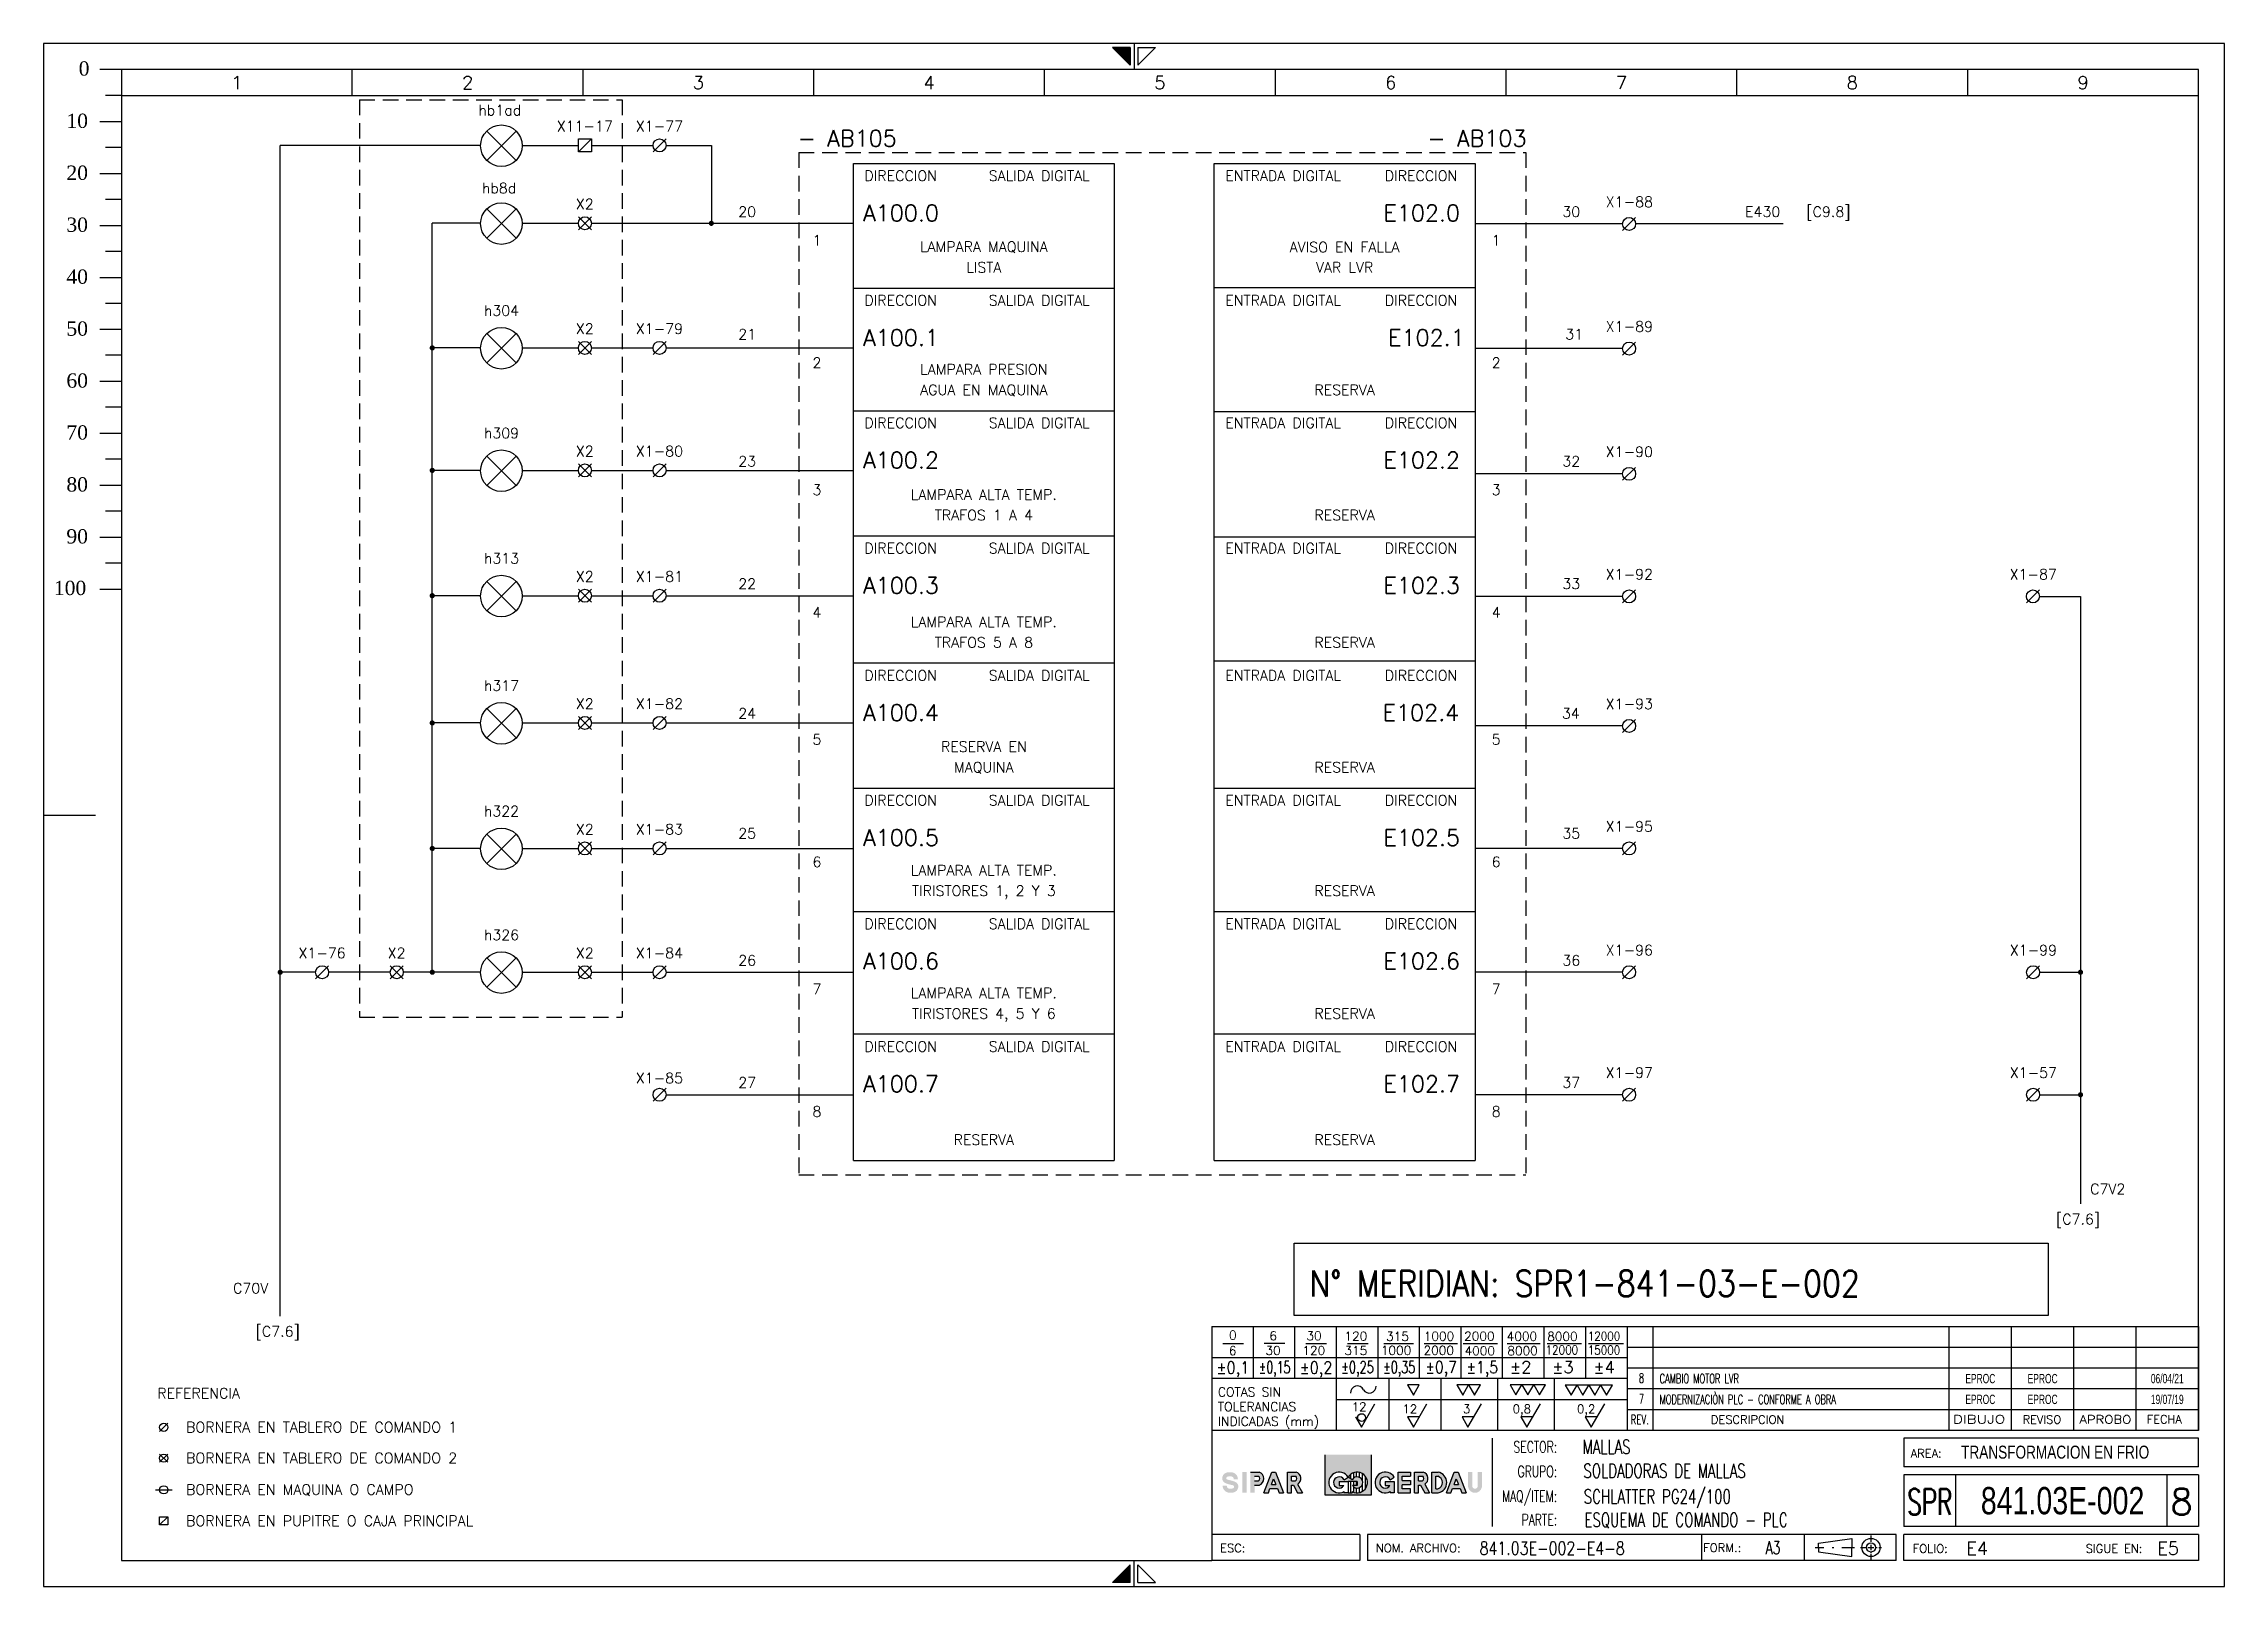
# Model space of a CAD drawing. Header units: millimetres. Extents: x 0 to 420, y 0 to 297.
import ezdxf
from ezdxf.enums import TextEntityAlignment as Align

# ---------------------------------------------------------------- set-up
doc = ezdxf.new("R2010")
doc.units = ezdxf.units.MM
doc.linetypes.add('HIDDEN', pattern=[4.5, 3, -1.5])
for name, color, linetype in [('COMPONENTES', 4, 'Continuous'), ('LINE-CONEX', 3, 'Continuous'), ('MARGENES', 6, 'Continuous'), ('REC', 6, 'Continuous'), ('RECUADRO', 5, 'HIDDEN'), ('TEX', 150, 'Continuous'), ('TEXTO', 7, 'Continuous'), ('Textos', 150, 'Continuous'), ('TITULO', 6, 'Continuous')]:
    doc.layers.add(name, color=color, linetype=linetype)
doc.styles.add('ARIAL', font='arial.ttf', dxfattribs={"height": 2})
doc.styles.add('DUTCH801', font='dutcheb.ttf', dxfattribs={"width": 1.75, "height": 2.75})
doc.styles.add('LCOTAS', font='ROMANS')
doc.styles.add('LETRA2', font='swissk.ttf', dxfattribs={"height": 2})
doc.styles.add('LETRA25', font='romans', dxfattribs={"height": 2.5})
doc.styles.add('LETRA4', font='ROMANS', dxfattribs={"height": 4})
doc.styles.add('LETRA5', font='ROMANS', dxfattribs={"height": 5})
doc.styles.add('ROMANS', font='romans.shx', dxfattribs={"width": 0.85})
doc.styles.get("Standard").update_dxf_attribs({"font": 'arial.ttf'})

# ---------------------------------------------------------------- blocks, each defined once
blk = doc.blocks.new('A3')
at = {"layer": 'TEX'}
h = blk.add_hatch(color=256, dxfattribs=at)
h.paths.add_polyline_path([(255.67, 25.35), (246.84, 25.35), (246.84, 17.57), (255.67, 17.57)])
h.paths.add_polyline_path([(252.04, 18.24), (252.04, 18.01), (251.24, 18.01), (250.44, 18.01), (250.44, 18.24, -2.348205), (251.24, 21, -2.348205)], flags=16)
h.paths.add_polyline_path([(252.08, 19.4), (252.97, 19.4), (252.97, 20.2), (251.24, 20.2), (249.52, 20.2), (249.52, 19.4), (250.41, 19.4, -3.501885), (250.45, 20.54), (251.24, 21), (252.04, 20.54, -3.501885)], flags=0)
h = blk.add_hatch(color=256, dxfattribs=at)
h.paths.add_polyline_path([(228.13, 21.15), (228.25, 21.17), (228.36, 21.18), (228.49, 21.19), (228.63, 21.18), (228.75, 21.17), (228.86, 21.14), (228.97, 21.08), (229.08, 21), (229.15, 20.89), (229.18, 20.81), (229.2, 20.7), (229.21, 20.6), (230.01, 20.6), (230, 20.66), (230, 20.7), (229.99, 20.75), (229.99, 20.8), (229.98, 20.84), (229.98, 20.88), (229.97, 20.92), (229.96, 20.96), (229.95, 21), (229.94, 21.04), (229.93, 21.08), (229.91, 21.12), (229.9, 21.17), (229.88, 21.21), (229.86, 21.25), (229.83, 21.29), (229.81, 21.34), (229.78, 21.38), (229.75, 21.43), (229.71, 21.47), (229.68, 21.51), (229.64, 21.55), (229.6, 21.59), (229.56, 21.63), (229.52, 21.66), (229.47, 21.7), (229.43, 21.73), (229.38, 21.76), (229.34, 21.79), (229.29, 21.81), (229.25, 21.83), (229.21, 21.85), (229.16, 21.87), (229.12, 21.89), (229.08, 21.9), (229.03, 21.92), (228.99, 21.93), (228.95, 21.94), (228.91, 21.95), (228.87, 21.95), (228.83, 21.96), (228.78, 21.97), (228.74, 21.97), (228.7, 21.97), (228.66, 21.98), (228.62, 21.98), (228.58, 21.98), (228.54, 21.98), (228.5, 21.98), (228.46, 21.98), (228.42, 21.98), (228.38, 21.98), (228.34, 21.98), (228.3, 21.98), (228.25, 21.97), (228.21, 21.97), (228.16, 21.97), (228.11, 21.96), (228.06, 21.95), (228.01, 21.94), (227.95, 21.93), (227.9, 21.92), (227.84, 21.9), (227.78, 21.88), (227.72, 21.86), (227.66, 21.83), (227.6, 21.8), (227.54, 21.77), (227.48, 21.73), (227.42, 21.69), (227.37, 21.65), (227.32, 21.6), (227.27, 21.55), (227.23, 21.5), (227.19, 21.44), (227.15, 21.38), (227.12, 21.31), (227.1, 21.25), (227.07, 21.18), (227.05, 21.12), (227.03, 21.05), (227.02, 20.98), (227.01, 20.92), (227, 20.85), (227, 20.79), (227, 20.72), (227, 20.66), (227.01, 20.6), (227.02, 20.54), (227.04, 20.49), (227.05, 20.44), (227.08, 20.39), (227.1, 20.34), (227.13, 20.29), (227.16, 20.24), (227.19, 20.2), (227.23, 20.16), (227.26, 20.11), (227.3, 20.07), (227.34, 20.04), (227.38, 20), (227.39, 19.99), (227.54, 19.91), (227.8, 19.79), (228.09, 19.7), (228.41, 19.62), (228.72, 19.54), (228.99, 19.49), (229.14, 19.43), (229.29, 19.29), (229.28, 19.1), (229.2, 18.94), (229.03, 18.86), (228.78, 18.82), (228.55, 18.81), (228.34, 18.82), (228.19, 18.86), (228.04, 18.96), (227.92, 19.1), (227.89, 19.21), (227.87, 19.4), (227.07, 19.4), (227.07, 19.34), (227.08, 19.3), (227.08, 19.25), (227.09, 19.2), (227.09, 19.16), (227.1, 19.12), (227.11, 19.08), (227.12, 19.04), (227.13, 19), (227.14, 18.96), (227.15, 18.92), (227.16, 18.88), (227.18, 18.83), (227.2, 18.79), (227.22, 18.75), (227.24, 18.71), (227.27, 18.66), (227.3, 18.62), (227.33, 18.57), (227.36, 18.53), (227.4, 18.49), (227.44, 18.45), (227.48, 18.41), (227.52, 18.37), (227.56, 18.34), (227.6, 18.3), (227.65, 18.27), (227.69, 18.24), (227.74, 18.21), (227.78, 18.19), (227.83, 18.17), (227.87, 18.15), (227.91, 18.13), (227.96, 18.11), (228, 18.1), (228.04, 18.08), (228.08, 18.07), (228.13, 18.06), (228.17, 18.05), (228.21, 18.05), (228.25, 18.04), (228.29, 18.03), (228.33, 18.03), (228.37, 18.03), (228.41, 18.02), (228.45, 18.02), (228.49, 18.02), (228.53, 18.02), (228.57, 18.02), (228.61, 18.02), (228.65, 18.02), (228.7, 18.02), (228.74, 18.02), (228.78, 18.02), (228.82, 18.03), (228.87, 18.03), (228.92, 18.03), (228.97, 18.04), (229.02, 18.05), (229.07, 18.06), (229.12, 18.07), (229.18, 18.08), (229.24, 18.1), (229.29, 18.12), (229.35, 18.14), (229.42, 18.17), (229.48, 18.2), (229.54, 18.23), (229.59, 18.27), (229.65, 18.31), (229.71, 18.35), (229.76, 18.4), (229.8, 18.45), (229.85, 18.5), (229.89, 18.56), (229.92, 18.62), (229.95, 18.69), (229.98, 18.75), (230, 18.82), (230.03, 18.88), (230.04, 18.95), (230.06, 19.02), (230.07, 19.08), (230.07, 19.15), (230.08, 19.21), (230.08, 19.28), (230.07, 19.34), (230.07, 19.4), (230.05, 19.46), (230.04, 19.51), (230.02, 19.56), (230, 19.61), (229.97, 19.66), (229.95, 19.71), (229.92, 19.76), (229.88, 19.8), (229.85, 19.84), (229.81, 19.89), (229.77, 19.93), (229.73, 19.96), (229.69, 20), (229.68, 20.01), (229.64, 20.03), (229.58, 20.06), (229.53, 20.09), (229.48, 20.11), (229.43, 20.14), (229.38, 20.16), (229.34, 20.18), (229.29, 20.19), (229.25, 20.21), (229.21, 20.23), (229.17, 20.24), (229.13, 20.25), (229.09, 20.27), (229.05, 20.28), (229.02, 20.29), (228.98, 20.3), (228.94, 20.31), (228.9, 20.32), (228.86, 20.33), (228.82, 20.34), (228.79, 20.35), (228.69, 20.37), (228.62, 20.39), (228.55, 20.41), (228.51, 20.42), (228.47, 20.43), (228.44, 20.44), (228.4, 20.45), (228.36, 20.46), (228.33, 20.46), (228.29, 20.47), (228.26, 20.48), (228.18, 20.5), (228.09, 20.52), (227.98, 20.56), (227.87, 20.62), (227.79, 20.71), (227.79, 20.83), (227.82, 20.96), (227.89, 21.06), (228, 21.12)])
h.paths.add_polyline_path([(230.87, 18.01), (231.67, 18.01), (231.67, 21.99), (230.87, 21.99)])
h.paths.add_polyline_path([(232.42, 18.01), (233.22, 18.01), (233.22, 19.5), (234.14, 19.5, 0.708852), (234.14, 21.99), (232.42, 21.99)])
h.paths.add_polyline_path([(233.22, 20.3), (233.22, 21.2), (233.97, 21.2, -0.566556), (233.97, 20.3)], flags=16)
h.paths.add_polyline_path([(236.19, 18.83), (237.62, 18.83), (237.94, 18.01), (238.8, 18.01), (237.24, 21.99), (236.52, 21.99), (235.03, 18.01), (235.88, 18.01)])
h.paths.add_polyline_path([(236.49, 19.63), (236.89, 20.7), (237.31, 19.63)], flags=16)
h.paths.add_polyline_path([(240.35, 19.5), (240.71, 19.5), (241.52, 18.01), (242.43, 18.01), (241.52, 19.67, 0.672291), (241.2, 21.99), (239.55, 21.99), (239.55, 18.01), (240.35, 18.01)])
h.paths.add_polyline_path([(240.35, 20.3), (240.35, 21.2), (241.15, 21.2, -0.508421), (241.1, 20.3)], flags=16)
h = blk.add_hatch(dxfattribs=at)
h.set_pattern_fill('ANSI31', color=256, scale=0.179464, angle=45, style=0)
h.set_pattern_definition([(90, (130.9459, 1.37434), (-0.5697977, 1e-16), [])])
h.paths.add_polyline_path([(251.24, 21), (252.04, 20.54, -3.501885), (252.08, 19.4), (252.97, 19.4), (252.97, 20.2), (251.24, 20.2), (251.24, 18.01), (252.04, 18.01), (252.04, 18.24, 2.348205)])
h = blk.add_hatch(color=256, dxfattribs=at)
h.paths.add_polyline_path([(259.33, 18.24), (259.33, 18.01), (260.13, 18.01), (260.13, 20.2), (258.4, 20.2), (258.4, 19.4), (259.29, 19.4, -3.501885), (259.33, 20.54), (260.13, 21, 2.348205)])
h.paths.add_polyline_path([(263.26, 21.99), (260.87, 21.99), (260.87, 18.01), (263.26, 18.01), (263.26, 18.8), (261.66, 18.8), (261.66, 19.56), (263.26, 19.56), (263.26, 20.36), (261.66, 20.36), (261.66, 21.2), (263.26, 21.2)])
h.paths.add_polyline_path([(265.68, 21.99), (264.02, 21.99), (264.02, 18.01), (264.82, 18.01), (264.82, 19.5), (265.18, 19.5), (265.99, 18.01), (266.9, 18.01), (266, 19.67, 0.672291)])
h.paths.add_polyline_path([(264.82, 21.2), (265.63, 21.2, -0.508421), (265.58, 20.3), (264.82, 20.3)], flags=16)
h.paths.add_polyline_path([(268.57, 21.99), (267.33, 21.99), (267.33, 18.01), (268.59, 18.01, 0.825148)])
h.paths.add_polyline_path([(268.12, 21.2), (268.49, 21.2, -0.780464), (268.5, 18.8), (268.12, 18.8)], flags=16)
h.paths.add_polyline_path([(272.41, 21.97), (271.69, 21.99), (270.19, 18.01), (271.04, 18.01), (271.35, 18.83), (272.79, 18.83), (273.11, 18.01), (273.97, 18.01)])
h.paths.add_polyline_path([(272.05, 20.7), (272.47, 19.63), (271.65, 19.63)], flags=16)
h.paths.add_polyline_path([(275.15, 21.99), (274.35, 21.99), (274.35, 19.12, 0.841466), (277, 19.12), (277, 21.99), (276.2, 21.99), (276.2, 19.2, -0.760831), (275.15, 19.2)])
at = {"layer": 'MARGENES', "color": 4}
for p, q in [((420, 297), (0, 297)), ((0, 297), (0, 0)), ((209.23, 296.25), (205.83, 296.25)), ((209.23, 292.85), (205.83, 296.25)), ((209.23, 296.25), (209.23, 292.85)), ((210, 297), (210, 292)), ((210.77, 292.85), (214.17, 296.25)), ((210.77, 296.25), (214.17, 296.25)), ((210.77, 296.25), (210.77, 292.85)), ((420, 0), (420, 297)), ((0, 148.5), (10.02, 148.5)), ((210, 0), (210, 5)), ((0, 0), (420, 0)), ((209.23, 4.15), (205.83, 0.75)), ((209.23, 0.75), (205.83, 0.75)), ((209.23, 0.75), (209.23, 4.15)), ((210.77, 4.15), (214.17, 0.75)), ((210.77, 0.75), (210.77, 4.15)), ((210.77, 0.75), (214.17, 0.75))]:
    blk.add_line(p, q, dxfattribs=at)
at = {"layer": 'MARGENES'}
for p, q in [((415, 292), (15, 292)), ((15, 292), (15, 5)), ((415, 30), (415, 292)), ((415, 50), (415, 30)), ((415, 23), (415, 28.5)), ((415, 21.5), (415, 11.5)), ((415, 10), (415, 5)), ((15, 5), (225, 5)), ((253.5, 5), (225, 5)), ((356.78, 5), (255, 5)), ((415, 5), (358.28, 5))]:
    blk.add_line(p, q, dxfattribs=at)
at = {"layer": 'MARGENES', "color": 1}
for p, q in [((59.44, 287), (59.44, 292)), ((103.89, 287), (103.89, 292)), ((148.33, 287), (148.33, 292)), ((192.78, 287), (192.78, 292)), ((237.22, 287), (237.22, 292)), ((281.67, 287), (281.67, 292)), ((326.11, 287), (326.11, 292)), ((370.56, 287), (370.56, 292)), ((15, 287), (415, 287)), ((227.1, 46.76), (231.1, 46.76)), ((233, 40), (233, 50)), ((235.06, 46.82), (239.06, 46.82)), ((241, 40), (241, 50)), ((243.1, 46.76), (247.1, 46.76)), ((249, 30), (249, 50)), ((251.1, 46.76), (255.1, 46.76)), ((257, 40), (257, 50)), ((258.14, 46.76), (263.81, 46.76)), ((265, 40), (265, 50)), ((265.88, 46.76), (272.28, 46.76)), ((273, 40), (273, 50)), ((273.41, 46.76), (280, 46.76)), ((281, 40), (281, 50)), ((281.87, 46.76), (288.24, 46.76)), ((289, 40), (289, 50)), ((289.57, 46.76), (296.2, 46.76)), ((297, 40), (297, 50)), ((297.52, 46.76), (304.29, 46.76)), ((310, 30), (310, 50)), ((367, 30), (367, 50)), ((379, 30), (379, 50)), ((391, 30), (391, 50)), ((403, 30), (403, 50)), ((305, 44), (225, 44)), ((415, 46), (305, 46)), ((415, 42), (305, 42)), ((259.09, 40), (259.09, 30)), ((269.09, 40), (269.09, 30)), ((280.02, 40), (280.02, 30)), ((290.95, 40), (290.95, 30)), ((415, 38), (305, 38)), ((305, 35.88), (249, 35.88)), ((253.8, 30.65), (256.41, 35.15)), ((263.8, 30.65), (266.41, 35.15)), ((274.32, 30.65), (276.92, 35.15)), ((285.67, 30.65), (288.27, 35.15)), ((298.06, 30.65), (300.66, 35.15)), ((415, 34), (305, 34)), ((252.67, 32.62), (253.8, 30.65)), ((262.67, 32.62), (263.8, 30.65)), ((264.94, 32.62), (262.67, 32.62)), ((273.19, 32.62), (274.32, 30.65)), ((275.46, 32.62), (273.19, 32.62)), ((284.53, 32.62), (285.67, 30.65)), ((286.81, 32.62), (284.53, 32.62)), ((296.92, 32.62), (298.06, 30.65)), ((299.2, 32.62), (296.92, 32.62)), ((351.94, 9.77), (351.94, 8.55)), ((341.17, 7.49), (342.83, 7.49)), ((344.43, 7.49), (344.79, 7.49)), ((346.34, 7.49), (348.79, 7.49)), ((349.91, 7.49), (350.08, 7.49)), ((349.99, 7.49), (350.86, 7.49)), ((351.35, 7.49), (352.48, 7.49)), ((351.94, 8.39), (351.94, 8.23)), ((351.94, 8.02), (351.94, 6.94)), ((351.94, 6.7), (351.94, 6.45)), ((351.94, 6.26), (351.94, 5.18)), ((353.02, 7.49), (353.16, 7.49)), ((353.42, 7.49), (353.96, 7.49))]:
    blk.add_line(p, q, dxfattribs=at)
at = {"layer": 'MARGENES', "color": 7}
for p, q in [((225, 50), (415, 50)), ((305, 50), (305, 30)), ((305, 40), (225, 40)), ((415, 30), (225, 30)), ((279, 28.5), (279, 11.5)), ((415, 28.5), (358.28, 28.5)), ((358.28, 28.5), (358.28, 23)), ((415, 23), (358.28, 23)), ((415, 21.5), (358.28, 21.5)), ((358.28, 21.5), (358.28, 11.5)), ((368.28, 11.5), (368.28, 21.5)), ((409, 11.5), (409, 21.5)), ((253.5, 10), (225, 10)), ((253.5, 10), (253.5, 5)), ((356.78, 10), (255, 10)), ((255, 10), (255, 5)), ((319.3, 10), (319.3, 5)), ((339.1, 10), (339.1, 5)), ((356.78, 5), (356.78, 10)), ((415, 11.5), (358.28, 11.5)), ((415, 10), (358.28, 10)), ((358.28, 5), (358.28, 10))]:
    blk.add_line(p, q, dxfattribs=at)
at = {"layer": 'MARGENES', "color": 1}
for points in [[(262.67, 38.81), (263.8, 36.84), (264.94, 38.81)], [(272.17, 38.81), (273.3, 36.84), (274.44, 38.81)], [(274.44, 38.81), (275.58, 36.84), (276.72, 38.81)], [(282.43, 38.82), (283.57, 36.85), (284.71, 38.82)], [(284.71, 38.82), (285.84, 36.85), (286.98, 38.82)], [(286.98, 38.82), (288.12, 36.85), (289.26, 38.82)], [(293.04, 38.76), (294.18, 36.79), (295.32, 38.76)], [(295.32, 38.76), (296.45, 36.79), (297.59, 38.76)], [(297.59, 38.76), (298.73, 36.79), (299.87, 38.76)], [(299.87, 38.76), (301, 36.79), (302.14, 38.76)]]:
    blk.add_lwpolyline(points, close=True, dxfattribs=at)
blk.add_circle((253.82, 32.5), 0.742, dxfattribs=at)
for centre, start, end in [((253.01, 37.3), 25.3098, 184.5991), ((255.32, 38.52), 210.3269, 2.285)]:
    blk.add_arc(centre, 1.31, start, end, dxfattribs=at)
at = {"layer": 'MARGENES', "color": 4}
for points in [[(209.23, 296.25), (209.23, 292.85), (205.83, 296.25)], [(209.23, 0.75), (209.23, 4.15), (205.83, 0.75)]]:
    blk.add_solid(points, dxfattribs=at)
at = {"layer": 'REC', "color": 1}
for p, q in [((15, 292), (10.8, 292)), ((15, 287), (11.9, 287)), ((10.8, 282), (15, 282)), ((15, 277), (11.9, 277)), ((10.8, 272), (15, 272)), ((15, 267), (11.9, 267)), ((10.8, 262), (15, 262)), ((15, 257), (11.9, 257)), ((10.8, 252), (15, 252)), ((15, 247), (11.9, 247)), ((10.8, 242), (15, 242)), ((15, 237), (11.9, 237)), ((10.8, 232), (15, 232)), ((15, 227), (11.9, 227)), ((10.8, 222), (15, 222)), ((15, 217), (11.9, 217)), ((10.8, 212), (15, 212)), ((15, 207), (11.9, 207)), ((10.8, 202), (15, 202)), ((15, 197), (11.9, 197)), ((10.8, 192), (15, 192))]:
    blk.add_line(p, q, dxfattribs=at)
at = {"layer": 'REC'}
blk.add_line((225, 50), (225, 5), dxfattribs=at)
at = {"layer": 'TEX'}
for p, q in [((246.84, 17.57), (246.84, 25.35)), ((255.67, 25.35), (255.67, 17.57)), ((232.42, 21.99), (234.14, 21.99)), ((233.22, 21.2), (233.97, 21.2)), ((235.03, 18.01), (236.52, 21.99)), ((236.52, 21.99), (237.24, 21.99)), ((237.24, 21.99), (238.8, 18.01)), ((239.55, 18.01), (239.55, 21.99)), ((239.55, 21.99), (241.2, 21.99)), ((240.35, 20.3), (240.35, 21.2)), ((240.35, 21.2), (241.15, 21.2)), ((260.87, 18.01), (260.87, 21.99)), ((260.87, 21.99), (263.26, 21.99)), ((261.66, 20.36), (261.66, 21.2)), ((261.66, 21.2), (263.26, 21.2)), ((263.26, 21.99), (263.26, 21.2)), ((264.02, 18.01), (264.02, 21.99)), ((264.02, 21.99), (265.68, 21.99)), ((264.82, 20.3), (264.82, 21.2)), ((264.82, 21.2), (265.63, 21.2)), ((267.33, 18.01), (267.33, 21.99)), ((267.33, 21.99), (268.57, 21.99)), ((268.12, 18.8), (268.12, 21.2)), ((268.12, 21.2), (268.49, 21.2)), ((270.19, 18.01), (271.69, 21.99)), ((271.69, 21.99), (272.41, 21.97)), ((272.41, 21.97), (273.97, 18.01)), ((233.22, 20.3), (233.97, 20.3)), ((233.22, 19.5), (234.14, 19.5)), ((235.03, 18.01), (235.88, 18.01)), ((235.88, 18.01), (236.19, 18.83)), ((236.19, 18.83), (237.62, 18.83)), ((236.49, 19.63), (236.89, 20.7)), ((236.49, 19.63), (237.31, 19.63)), ((236.89, 20.7), (237.31, 19.63)), ((237.62, 18.83), (237.94, 18.01)), ((237.94, 18.01), (238.8, 18.01)), ((239.55, 18.01), (240.35, 18.01)), ((240.35, 20.3), (241.1, 20.3)), ((240.35, 18.01), (240.35, 19.5)), ((240.35, 19.5), (240.71, 19.5)), ((240.71, 19.5), (241.52, 18.01)), ((241.52, 19.67), (242.43, 18.01)), ((241.52, 18.01), (242.43, 18.01)), ((255.67, 17.57), (246.84, 17.57)), ((249.52, 20.2), (249.52, 19.4)), ((249.52, 20.2), (251.24, 20.2)), ((249.52, 19.4), (250.41, 19.4)), ((250.44, 18.24), (250.44, 18.01)), ((251.24, 18.01), (250.44, 18.01)), ((250.45, 20.54), (251.24, 21)), ((252.04, 20.54), (251.24, 21)), ((252.97, 20.2), (251.24, 20.2)), ((251.24, 20.2), (251.24, 18.01)), ((251.24, 20.2), (251.24, 18.01)), ((251.24, 18.01), (252.04, 18.01)), ((252.04, 18.24), (252.04, 18.01)), ((252.97, 19.4), (252.08, 19.4)), ((252.97, 20.2), (252.97, 19.4)), ((258.4, 20.2), (260.13, 20.2)), ((258.4, 20.2), (258.4, 19.4)), ((258.4, 19.4), (259.29, 19.4)), ((259.33, 20.54), (260.13, 21)), ((259.33, 18.24), (259.33, 18.01)), ((260.13, 18.01), (259.33, 18.01)), ((260.13, 20.2), (260.13, 18.01)), ((260.87, 18.01), (263.26, 18.01)), ((261.66, 20.36), (263.26, 20.36)), ((261.66, 18.8), (261.66, 19.56)), ((263.26, 19.56), (261.66, 19.56)), ((263.26, 18.8), (261.66, 18.8)), ((263.26, 20.36), (263.26, 19.56)), ((263.26, 18.01), (263.26, 18.8)), ((264.02, 18.01), (264.82, 18.01)), ((264.82, 20.3), (265.58, 20.3)), ((264.82, 18.01), (264.82, 19.5)), ((264.82, 19.5), (265.18, 19.5)), ((265.18, 19.5), (265.99, 18.01)), ((265.99, 18.01), (266.9, 18.01)), ((266, 19.67), (266.9, 18.01)), ((267.33, 18.01), (268.59, 18.01)), ((268.12, 18.8), (268.5, 18.8)), ((270.19, 18.01), (271.04, 18.01)), ((271.04, 18.01), (271.35, 18.83)), ((271.35, 18.83), (272.79, 18.83)), ((271.65, 19.63), (272.05, 20.7)), ((271.65, 19.63), (272.47, 19.63)), ((272.05, 20.7), (272.47, 19.63)), ((272.79, 18.83), (273.11, 18.01)), ((273.11, 18.01), (273.97, 18.01))]:
    blk.add_line(p, q, dxfattribs=at)
for centre, radius, start, end in [((233.7, 20.75), 0.524, 300.9321, 59.0679), ((233.7, 20.75), 1.32, 289.338, 70.662), ((240.8, 20.77), 0.558, 302.7945, 50.5935), ((240.89, 20.77), 1.27, 300.0461, 75.6964), ((249.52, 20), 1.99, 30, 297.7317), ((249.52, 20), 1.08, 30, 326.251), ((252.97, 20), 1.99, 242.2683, 150), ((252.97, 20), 1.08, 213.749, 150), ((258.4, 20), 1.99, 30, 297.7317), ((258.4, 20), 1.08, 30, 326.251), ((265.27, 20.77), 0.558, 302.7945, 50.5935), ((265.36, 20.77), 1.27, 300.0461, 75.6964), ((268.2, 20), 1.23, 284.4183, 76.3013), ((268.2, 20), 2.03, 281.2242, 79.3349)]:
    blk.add_arc(centre, radius, start, end, dxfattribs=at)
at = {"layer": 'Textos'}
for p, q in [((341.85, 8.34), (348.22, 9.24)), ((348.22, 9.24), (348.22, 7.49)), ((341.85, 7.49), (341.85, 8.34)), ((341.85, 7.49), (341.85, 6.63)), ((341.85, 6.63), (348.22, 5.73)), ((348.22, 5.73), (348.22, 7.49))]:
    blk.add_line(p, q, dxfattribs=at)
for radius in [1.75, 0.877]:
    blk.add_circle((351.94, 7.49), radius, dxfattribs=at)
at = {"layer": 'MARGENES', "color": 1, "style": 'LCOTAS'}
for s, height, p in [('0', 1.71, (228.3, 47.52)), ('6', 1.71, (228.26, 44.52)), ('30', 1.71, (235.33, 44.55)), ('6', 1.71, (236.08, 47.38)), ('120', 1.71, (242.42, 44.55)), ('30', 1.71, (243.21, 47.37)), ('315', 1.71, (250.53, 44.55)), ('120', 1.71, (250.53, 47.32)), ('1000', 1.71, (257.54, 44.57)), ('315', 1.71, (258.57, 47.26)), ('2000', 1.71, (265.77, 44.58)), ('1000', 1.71, (265.8, 47.3)), ('2000', 1.71, (273.58, 47.32)), ('4000', 1.71, (273.66, 44.5)), ('4000', 1.71, (281.77, 47.28)), ('8000', 1.71, (281.9, 44.51)), ('8000', 1.71, (289.58, 47.26)), ('%%P2', 2.3, (282.4, 41.04)), ('%%P3', 2.3, (290.53, 41.04)), ('%%P4', 2.3, (298.48, 41.04)), ('COTAS SIN', 1.743, (226.15, 36.55)), ('TOLERANCIAS', 1.743, (226.15, 33.72)), ('12', 1.656, (251.94, 33.74)), ('12', 1.656, (261.7, 33.33)), ('3', 1.66, (273.35, 33.33)), ('0,8', 1.656, (282.92, 33.33)), ('0,2', 1.656, (295.31, 33.33)), ('INDICADAS (mm)', 1.743, (226.15, 30.9))]:
    blk.add_text(s, height=height, dxfattribs=at).set_placement(p)
for s, height, width, p, p2 in [('12000', 1.71, 0.797835, (289.25, 44.67), (295.55, 44.67)), ('12000', 1.71, 0.790089, (297.4, 47.32), (303.64, 47.32)), ('15000', 1.71, 0.790089, (297.4, 44.63), (303.64, 44.63)), ('%%P0,1', 2.3, 0.865454, (225.88, 40.96), (232.23, 40.96)), ('%%P0,15', 2.3, 0.598358, (234.03, 41.03), (240.12, 41.03)), ('%%P0,2', 2.3, 0.787915, (241.91, 40.96), (248.21, 40.96)), ('%%P0,25', 2.3, 0.617458, (249.89, 41.06), (256.18, 41.06)), ('%%P0,35', 2.3, 0.603736, (257.99, 41.06), (264.14, 41.06)), ('%%P0,7', 2.3, 0.760403, (266.1, 41.06), (272.18, 41.06)), ('%%P1,5', 2.3, 0.762292, (274.03, 41.03), (280.12, 41.03))]:
    blk.add_text(s, height=height, dxfattribs=dict(at, width=width)).set_placement(p, p2, align=Align.FIT)
at = {"layer": 'REC', "color": 1, "style": 'DUTCH801'}
for s, p in [('0', (6.76, 290.84)), ('10', (4.39, 280.77)), ('20', (4.39, 270.77)), ('30', (4.39, 260.77)), ('40', (4.39, 250.77)), ('50', (4.39, 240.77)), ('60', (4.39, 230.77)), ('70', (4.39, 220.77)), ('80', (4.39, 210.77)), ('90', (4.39, 200.77)), ('100', (1.98, 190.84))]:
    blk.add_text(s, height=2.75, dxfattribs=at).set_placement(p)
at = {"layer": 'TEX', "style": 'LCOTAS'}
for s, p in [('1', (37.22, 289.5)), ('2', (81.67, 289.5)), ('3', (126.11, 289.5)), ('4', (170.56, 289.5)), ('5', (215, 289.5)), ('6', (259.44, 289.5)), ('7', (303.89, 289.5)), ('8', (348.33, 289.5)), ('9', (392.78, 289.5))]:
    blk.add_text(s, height=2.5, dxfattribs=at).set_placement(p, align=Align.MIDDLE_CENTER)
at = {"layer": 'TEX', "width": 0.6456}
for tag, p in [('DIBUJO', (373, 48)), ('REVISO', (385, 48)), ('APROBO', (397, 48)), ('FECHA', (409, 48)), ('DIBUJO', (373, 44)), ('REVISO', (385, 44)), ('APROBO', (397, 44)), ('FECHA', (409, 44)), ('DIBUJO', (373, 40)), ('REVISO', (385, 40)), ('APROBO', (397, 40)), ('FECHA', (409, 40)), ('DIBUJO', (373, 36)), ('REVISO', (385, 36)), ('APROBO', (397, 36)), ('FECHA', (409, 36))]:
    blk.add_attdef(tag, text='', height=1.8, dxfattribs=at).set_placement(p, align=Align.MIDDLE_CENTER)
at = {"layer": 'Textos', "style": 'LCOTAS'}
for s, height, width, p, p2 in [('REV.', 1.8, 0.645643, (305.64, 31.2), (309.18, 31.2)), ('DIBUJO', 1.6, 1.231263, (367.73, 31.37), (377.77, 31.37)), ('APROBO', 1.6, 1.075207, (392.08, 31.33), (402.07, 31.33))]:
    blk.add_text(s, height=height, dxfattribs=dict(at, width=width)).set_placement(p, p2, align=Align.FIT)
for s, height, p in [('DESCRIPCION', 1.62, (321.1, 31.3)), ('REVISO', 1.6, (381.15, 31.32)), ('FECHA', 1.6, (405.07, 31.37)), ('AREA:', 1.627, (359.58, 24.81)), ('ESC:', 1.627, (226.58, 6.56)), ('NOM. ARCHIVO:', 1.6271, (256.58, 6.56)), ('FORM.:', 1.627, (319.62, 6.62)), ('FOLIO:', 1.627, (359.97, 6.47)), ('SIGUE EN:', 1.627, (393.27, 6.47))]:
    blk.add_text(s, height=height, dxfattribs=at).set_placement(p)
at = {"layer": 'Textos', "style": 'LCOTAS', "width": 0.7}
for s, p in [('SECTOR:', (291.49, 25.76)), ('GRUPO:', (291.49, 21.03)), ('MAQ/ITEM:', (291.49, 16.26)), ('PARTE:', (291.49, 11.74))]:
    blk.add_text(s, height=2.169, dxfattribs=at).set_placement(p, align=Align.RIGHT)
at = {"layer": 'Textos', "style": 'LCOTAS', "width": 0.645643}
for p in [(307.74, 48.1), (307.74, 44.1), (307.74, 40.1), (307.74, 36.1)]:
    blk.add_attdef('REV', text='', height=1.8, dxfattribs=at).set_placement(p, align=Align.MIDDLE)
at = {"layer": 'Textos'}
for tag, p, height, style, width in [('TEXTO_DE_REVISION', (311.23, 47.1), 1.8, 'LCOTAS', 0.645643), ('TEXTO_DE_REVISION', (311.23, 43.1), 1.8, 'LCOTAS', 0.645643), ('TEXTO_DE_REVISION', (311.23, 39.1), 1.8, 'LCOTAS', 0.645643), ('TEXTO_DE_REVISION', (311.23, 35.1), 1.8, 'LCOTAS', 0.645643), ('ARCHIVO', (276.56, 6.1), 2.5, 'LETRA25', 0.8)]:
    blk.add_attdef(tag, p, '', height=height, dxfattribs=dict(at, style=style, width=width))
for tag, style, width, p in [('AREA', 'ARIAL', 0.75, (387.41, 25.84)), ('A', 'LETRA25', 0.7, (333.06, 7.45))]:
    blk.add_attdef(tag, text='', height=2.5, dxfattribs=dict(at, style=style, width=width)).set_placement(p, align=Align.MIDDLE_CENTER)
at = {"layer": 'Textos', "style": 'LETRA25'}
for tag, p in [('ESC', (232.65, 6.1)), ('FOLIO', (370.29, 6.1)), ('SIGUE EN', (407.08, 6.1))]:
    blk.add_attdef(tag, p, '', height=2.5, dxfattribs=at)
at = {"layer": 'TITULO', "color": 150, "style": 'LETRA4', "width": 0.7}
for tag, p in [('SECTOR', (292.49, 25.49)), ('GRUPO', (292.49, 20.87)), ('MAQ/ITEM', (292.49, 15.96)), ('PARTE', (292.49, 11.44))]:
    blk.add_attdef(tag, p, '', height=2.5, dxfattribs=at)
at = {"layer": 'TITULO', "style": 'LETRA5', "width": 0.65}
blk.add_attdef('COD', text='', height=5, dxfattribs=at).set_placement((363.24, 16.25), align=Align.MIDDLE)
at = {"layer": 'TITULO', "color": 6, "style": 'LETRA2', "width": 0.75}
blk.add_attdef('NUMERO', text='', height=5.25, dxfattribs=at).set_placement((388.84, 16.5), align=Align.MIDDLE_CENTER)
at = {"layer": 'TITULO', "style": 'LETRA5'}
blk.add_attdef('REV', text='', height=5, dxfattribs=at).set_placement((411.77, 16.3), align=Align.MIDDLE)

msp = doc.modelspace()

# ---------------------------------------------------------------- linework, layer by layer
at = {"layer": 'COMPONENTES'}
for p, q in [((85.34, 280.18), (91, 274.52)), ((85.34, 274.52), (91, 280.18)), ((105.5, 278.66), (103, 276.16)), ((103, 276.16), (103, 278.66)), ((103, 278.66), (105.5, 278.66)), ((105.5, 278.66), (105.5, 276.16)), ((119.87, 278.66), (117.37, 276.16)), ((105.5, 276.16), (103, 276.16)), ((85.34, 259.52), (91, 265.18)), ((85.34, 265.18), (91, 259.52)), ((105.5, 263.66), (103, 261.16)), ((103, 263.66), (105.5, 261.16)), ((85.34, 235.53), (91, 241.19)), ((85.34, 241.19), (91, 235.53)), ((103, 239.67), (105.5, 237.17)), ((105.5, 239.67), (103, 237.17)), ((119.87, 239.67), (117.37, 237.17)), ((85.34, 217.6), (91, 211.94)), ((85.34, 211.94), (91, 217.6)), ((105.5, 216.09), (103, 213.59)), ((103, 216.09), (105.5, 213.59)), ((119.87, 216.09), (117.37, 213.59)), ((85.34, 187.83), (91, 193.48)), ((85.34, 193.48), (91, 187.83)), ((105.5, 191.97), (103, 189.47)), ((103, 191.97), (105.5, 189.47)), ((119.87, 191.97), (117.37, 189.47)), ((85.34, 163.33), (91, 168.98)), ((85.34, 168.98), (91, 163.33)), ((105.5, 167.47), (103, 164.97)), ((103, 167.47), (105.5, 164.97)), ((119.87, 167.47), (117.37, 164.97)), ((85.34, 144.82), (91, 139.16)), ((85.34, 139.16), (91, 144.82)), ((103, 143.31), (105.5, 140.81)), ((105.5, 143.31), (103, 140.81)), ((119.87, 143.31), (117.37, 140.81)), ((54.88, 119.48), (52.38, 116.98)), ((69.25, 119.48), (66.75, 116.98)), ((66.75, 119.48), (69.25, 116.98)), ((85.34, 120.99), (91, 115.33)), ((85.34, 115.33), (91, 120.99)), ((103, 119.48), (105.5, 116.98)), ((105.5, 119.48), (103, 116.98)), ((119.87, 119.48), (117.37, 116.98)), ((119.87, 95.89), (117.37, 93.39)), ((22.35, 29.83), (23.94, 31.41)), ((22.35, 23.89), (23.94, 25.47)), ((23.94, 23.89), (22.35, 25.47)), ((21.56, 18.59), (24.73, 18.59)), ((22.35, 11.83), (23.94, 13.41)), ((22.35, 13.41), (23.94, 13.41)), ((22.35, 11.83), (22.35, 13.41)), ((23.94, 13.41), (23.94, 11.83)), ((23.94, 11.83), (22.35, 11.83))]:
    msp.add_line(p, q, dxfattribs=at)
at = {"layer": 'COMPONENTES', "linetype": 'Continuous'}
for p, q in [((306.6, 263.54), (304.1, 261.04)), ((306.6, 239.55), (304.1, 237.05)), ((306.6, 215.43), (304.1, 212.93)), ((306.6, 191.84), (304.1, 189.34)), ((384.38, 191.84), (381.88, 189.34)), ((306.6, 166.89), (304.1, 164.39)), ((306.6, 143.31), (304.1, 140.81)), ((306.6, 119.48), (304.1, 116.98)), ((384.42, 119.48), (381.92, 116.98)), ((306.6, 95.89), (304.1, 93.39)), ((384.42, 95.89), (381.92, 93.39))]:
    msp.add_line(p, q, dxfattribs=at)
at = {"layer": 'COMPONENTES'}
for centre, radius in [((88.17, 277.35), 4), ((118.62, 277.41), 1.25), ((88.17, 262.35), 4), ((104.25, 262.41), 1.25), ((88.17, 238.36), 4), ((104.25, 238.42), 1.25), ((118.62, 238.42), 1.25), ((88.17, 214.77), 4), ((104.25, 214.84), 1.25), ((118.62, 214.84), 1.25), ((88.17, 190.65), 4), ((104.25, 190.72), 1.25), ((118.62, 190.72), 1.25), ((88.17, 166.15), 4), ((104.25, 166.22), 1.25), ((118.62, 166.22), 1.25), ((88.17, 141.99), 4), ((104.25, 142.06), 1.25), ((118.62, 142.06), 1.25), ((88.17, 118.16), 4), ((53.63, 118.23), 1.25), ((68, 118.23), 1.25), ((104.25, 118.23), 1.25), ((118.62, 118.23), 1.25), ((118.62, 94.64), 1.25), ((23.14, 30.62), 0.792), ((23.14, 24.68), 0.792), ((23.14, 18.59), 0.792)]:
    msp.add_circle(centre, radius, dxfattribs=at)
at = {"layer": 'COMPONENTES', "linetype": 'Continuous'}
for centre in [(305.35, 262.29), (305.35, 238.3), (305.35, 214.18), (305.35, 190.59), (383.13, 190.59), (305.35, 165.64), (305.35, 142.06), (305.35, 118.23), (383.17, 118.23), (305.35, 94.64), (383.17, 94.64)]:
    msp.add_circle(centre, 1.25, dxfattribs=at)
at = {"layer": 'LINE-CONEX', "color": 3}
msp.add_line((45.57, 52.02), (45.57, 277.41), dxfattribs=at)
at = {"layer": 'LINE-CONEX'}
for p, q in [((84.17, 277.41), (45.57, 277.41)), ((92.17, 277.41), (103, 277.41)), ((105.5, 277.41), (117.37, 277.41)), ((119.87, 277.41), (128.6, 277.41)), ((128.6, 277.41), (128.6, 262.41)), ((155.96, 273.92), (206.2, 273.92)), ((155.96, 81.99), (155.96, 273.92)), ((206.2, 273.92), (206.2, 81.99)), ((225.44, 273.92), (275.69, 273.92)), ((225.44, 81.99), (225.44, 273.92)), ((275.69, 273.92), (275.69, 81.99)), ((84.17, 262.41), (74.85, 262.41)), ((74.85, 118.23), (74.85, 262.41)), ((92.17, 262.41), (103, 262.41)), ((105.5, 262.41), (119.87, 262.41)), ((119.87, 262.41), (155.96, 262.41)), ((304.1, 262.29), (275.69, 262.29)), ((335.01, 262.29), (306.6, 262.29)), ((155.96, 249.93), (206.2, 249.93)), ((225.44, 250.08), (275.69, 250.08)), ((84.17, 238.42), (74.85, 238.42)), ((92.17, 238.42), (103, 238.42)), ((105.5, 238.42), (117.37, 238.42)), ((119.87, 238.42), (155.96, 238.42)), ((304.1, 238.3), (275.69, 238.3)), ((155.96, 226.34), (206.2, 226.34)), ((225.44, 226.2), (275.69, 226.2)), ((84.17, 214.84), (74.85, 214.84)), ((92.17, 214.84), (103, 214.84)), ((105.5, 214.84), (117.37, 214.84)), ((119.87, 214.84), (155.96, 214.84)), ((304.1, 214.18), (275.69, 214.18)), ((155.96, 202.23), (206.2, 202.23)), ((225.44, 202.05), (275.69, 202.05)), ((84.17, 190.72), (74.85, 190.72)), ((92.17, 190.72), (103, 190.72)), ((105.5, 190.72), (117.37, 190.72)), ((119.87, 190.72), (155.96, 190.72)), ((304.1, 190.59), (275.69, 190.59)), ((384.38, 190.59), (392.3, 190.59)), ((392.3, 190.59), (392.3, 73.62)), ((206.2, 177.73), (155.96, 177.73)), ((275.69, 178.13), (225.44, 178.13)), ((84.17, 166.22), (74.85, 166.22)), ((92.17, 166.22), (103, 166.22)), ((105.5, 166.22), (117.37, 166.22)), ((119.87, 166.22), (155.96, 166.22)), ((304.1, 165.64), (275.69, 165.64)), ((155.96, 153.69), (206.2, 153.69)), ((225.44, 153.69), (275.69, 153.69)), ((84.17, 142.06), (74.85, 142.06)), ((92.17, 142.06), (103, 142.06)), ((105.5, 142.06), (117.37, 142.06)), ((119.87, 142.06), (155.96, 142.06)), ((304.1, 142.06), (275.69, 142.06)), ((155.96, 129.91), (206.2, 129.91)), ((225.44, 129.91), (275.69, 129.91)), ((52.38, 118.23), (45.57, 118.23)), ((66.75, 118.23), (54.88, 118.23)), ((84.17, 118.23), (69.25, 118.23)), ((92.17, 118.23), (103, 118.23)), ((105.5, 118.23), (117.37, 118.23)), ((119.87, 118.23), (155.96, 118.23)), ((304.1, 118.23), (275.69, 118.23)), ((384.42, 118.23), (392.3, 118.23)), ((206.2, 106.28), (155.96, 106.28)), ((275.69, 106.28), (225.44, 106.28)), ((119.87, 94.64), (155.96, 94.64)), ((304.1, 94.64), (275.69, 94.64)), ((384.42, 94.64), (392.3, 94.64)), ((155.96, 81.99), (206.2, 81.99)), ((225.44, 81.99), (275.69, 81.99))]:
    msp.add_line(p, q, dxfattribs=at)
at = {"layer": 'LINE-CONEX', "const_width": 0.5}
for points in [[(128.35, 262.41, 1), (128.85, 262.41, 1)], [(74.6, 238.42, 1), (75.1, 238.42, 1)], [(74.6, 214.84, 1), (75.1, 214.84, 1)], [(74.6, 190.72, 1), (75.1, 190.72, 1)], [(74.6, 166.22, 1), (75.1, 166.22, 1)], [(74.6, 142.06, 1), (75.1, 142.06, 1)], [(74.6, 118.23, 1), (75.1, 118.23, 1)], [(392.05, 118.23, 1), (392.55, 118.23, 1)], [(392.05, 94.64, 1), (392.55, 94.64, 1)]]:
    msp.add_lwpolyline(points, format="xyb", close=True, dxfattribs=at)
at = {"layer": 'LINE-CONEX', "color": 3, "const_width": 0.5}
msp.add_lwpolyline([(45.32, 118.23, 1), (45.82, 118.23, 1)], format="xyb", close=True, dxfattribs=at)
at = {"layer": 'RECUADRO'}
for p, q in [((60.82, 286.21), (60.82, 109.56)), ((60.82, 286.21), (111.43, 286.21)), ((111.43, 286.21), (111.43, 109.56)), ((145.42, 276.06), (285.47, 276.06)), ((145.42, 276.06), (145.42, 79.22)), ((285.47, 276.06), (285.47, 79.22)), ((60.82, 109.56), (111.43, 109.56)), ((145.42, 79.22), (285.47, 79.22))]:
    msp.add_line(p, q, dxfattribs=at)
at = {"layer": 'Textos', "color": 1}
msp.add_lwpolyline([(240.86, 66.04), (386.03, 66.04), (386.03, 52.12), (240.86, 52.12)], close=True, dxfattribs=at)

# ---------------------------------------------------------------- block references
at = {"layer": 'LINE-CONEX'}
ref = msp.add_blockref('A3', (0, 0), dxfattribs=at)
ref.add_attrib('AREA', 'TRANSFORMACION EN FRIO', dxfattribs={"layer": 'Textos', "height": 2.5, "style": 'ARIAL', "width": 0.75}).set_placement((387.41, 25.84), align=Align.MIDDLE_CENTER)
ref.add_attrib('COD', 'SPR', dxfattribs={"layer": 'TITULO', "height": 5, "style": 'LETRA5', "width": 0.65}).set_placement((363.24, 16.25), align=Align.MIDDLE)
ref.add_attrib('NUMERO', '841.03E-002', dxfattribs={"layer": 'TITULO', "color": 6, "height": 5.25, "style": 'LETRA2', "width": 0.75}).set_placement((388.84, 16.5), align=Align.MIDDLE_CENTER)
ref.add_attrib('REV', '8', dxfattribs={"layer": 'TITULO', "height": 5, "style": 'LETRA5'}).set_placement((411.77, 16.3), align=Align.MIDDLE)
ref.add_attrib('FOLIO', 'E4', (370.29, 6.1), dxfattribs={"layer": 'Textos', "height": 2.5, "style": 'LETRA25'})
ref.add_attrib('SIGUE EN', 'E5', (407.08, 6.1), dxfattribs={"layer": 'Textos', "height": 2.5, "style": 'LETRA25'})
ref.add_attrib('SECTOR', 'MALLAS', (296.4, 25.49), dxfattribs={"layer": 'TITULO', "color": 150, "height": 2.7, "style": 'LETRA4', "width": 0.7})
ref.add_attrib('GRUPO', 'SOLDADORAS DE MALLAS', (296.54, 20.87), dxfattribs={"layer": 'TITULO', "color": 150, "height": 2.7, "style": 'LETRA4', "width": 0.7})
ref.add_attrib('MAQ/ITEM', 'SCHLATTER PG24/100', (296.61, 15.96), dxfattribs={"layer": 'TITULO', "color": 150, "height": 2.7, "style": 'LETRA4', "width": 0.7})
ref.add_attrib('PARTE', 'ESQUEMA DE COMANDO - PLC', (296.75, 11.44), dxfattribs={"layer": 'TITULO', "color": 150, "height": 2.7, "style": 'LETRA4', "width": 0.7})
ref.add_attrib('ARCHIVO', '841.03E-002-E4-8', (276.56, 6.1), dxfattribs={"layer": 'Textos', "height": 2.5, "style": 'LETRA25', "width": 0.8})
ref.add_attrib('A', 'A3', dxfattribs={"layer": 'Textos', "height": 2.5, "style": 'LETRA25', "width": 0.7}).set_placement((333.06, 7.45), align=Align.MIDDLE_CENTER)
ref.add_attrib('REV', '7', dxfattribs={"layer": 'Textos', "height": 1.8, "style": 'LCOTAS', "width": 0.645643}).set_placement((307.74, 36.1), align=Align.MIDDLE)
ref.add_attrib('TEXTO_DE_REVISION', 'MODERNIZACIÒN PLC - CONFORME A OBRA', (311.23, 35.1), dxfattribs={"layer": 'Textos', "height": 1.8, "style": 'LCOTAS', "width": 0.645643})
ref.add_attrib('DIBUJO', 'EPROC', dxfattribs={"layer": 'TEX', "height": 1.8, "width": 0.6456}).set_placement((373, 36), align=Align.MIDDLE_CENTER)
ref.add_attrib('REVISO', 'EPROC', dxfattribs={"layer": 'TEX', "height": 1.8, "width": 0.6456}).set_placement((385, 36), align=Align.MIDDLE_CENTER)
ref.add_attrib('FECHA', '19/07/19', dxfattribs={"layer": 'TEX', "height": 1.8, "width": 0.6456}).set_placement((409, 36), align=Align.MIDDLE_CENTER)
ref.add_attrib('REV', '8', dxfattribs={"layer": 'Textos', "height": 1.8, "style": 'LCOTAS', "width": 0.645643}).set_placement((307.74, 40.1), align=Align.MIDDLE)
ref.add_attrib('TEXTO_DE_REVISION', 'CAMBIO MOTOR LVR', (311.23, 39.1), dxfattribs={"layer": 'Textos', "height": 1.8, "style": 'LCOTAS', "width": 0.645643})
ref.add_attrib('DIBUJO', 'EPROC', dxfattribs={"layer": 'TEX', "height": 1.8, "width": 0.6456}).set_placement((373, 40), align=Align.MIDDLE_CENTER)
ref.add_attrib('REVISO', 'EPROC', dxfattribs={"layer": 'TEX', "height": 1.8, "width": 0.6456}).set_placement((385, 40), align=Align.MIDDLE_CENTER)
ref.add_attrib('FECHA', '06/04/21', dxfattribs={"layer": 'TEX', "height": 1.8, "width": 0.6456}).set_placement((409, 40), align=Align.MIDDLE_CENTER)

# ---------------------------------------------------------------- texts
at = {"layer": 'TEX', "style": 'ROMANS'}
for s, p in [('- AB105', (145.25, 277.19)), ('- AB103', (266.53, 277.19))]:
    msp.add_text(s, height=3.154, dxfattribs=at).set_placement(p)
at = {"layer": 'TEXTO', "style": 'ROMANS'}
for s, height, p in [('hb1ad', 2, (83.74, 283.19)), ('hb8d', 2, (84.42, 268.19)), ('DIRECCION', 2, (158.08, 270.57)), ('SALIDA DIGITAL', 2, (182.01, 270.57)), ('ENTRADA DIGITAL', 2, (227.57, 270.57)), ('DIRECCION', 2, (258.3, 270.57)), ('20', 2, (133.79, 263.64)), ('A100.0', 3.154, (157.83, 262.81)), ('E102.0', 3.154, (258.05, 262.81)), ('30', 2, (292.5, 263.64)), ('E430', 2, (327.69, 263.64)), ('[C9.8]', 2, (339.5, 263.64)), ('1', 2, (148.09, 258.14)), ('1', 2, (278.9, 258.14)), ('DIRECCION', 2, (158.08, 246.58)), ('SALIDA DIGITAL', 2, (182.01, 246.58)), ('ENTRADA DIGITAL', 2, (227.57, 246.58)), ('DIRECCION', 2, (258.3, 246.58)), ('21', 2, (133.79, 240.06)), ('A100.1', 3.154, (157.83, 238.82)), ('E102.1', 3.154, (258.95, 238.82)), ('31', 2, (293.07, 240.06)), ('2', 2, (148.09, 234.56)), ('2', 2, (278.9, 234.56)), ('DIRECCION', 2, (158.08, 222.99)), ('SALIDA DIGITAL', 2, (182.01, 222.99)), ('ENTRADA DIGITAL', 2, (227.57, 222.99)), ('DIRECCION', 2, (258.3, 222.99)), ('23', 2, (133.79, 215.6)), ('A100.2', 3.154, (157.83, 215.24)), ('E102.2', 3.154, (258.05, 215.24)), ('32', 2, (292.5, 215.6)), ('3', 2, (148.09, 210.1)), ('3', 2, (278.9, 210.1)), ('DIRECCION', 2, (158.08, 198.87)), ('SALIDA DIGITAL', 2, (182.01, 198.87)), ('ENTRADA DIGITAL', 2, (227.57, 198.87)), ('DIRECCION', 2, (258.3, 198.87)), ('22', 2, (133.79, 192.01)), ('A100.3', 3.154, (157.83, 191.12)), ('E102.3', 3.154, (258.05, 191.12)), ('33', 2, (292.5, 192.01)), ('4', 2, (148.09, 186.51)), ('4', 2, (278.9, 186.51)), ('DIRECCION', 2, (158.08, 174.37)), ('SALIDA DIGITAL', 2, (182.01, 174.37)), ('ENTRADA DIGITAL', 2, (227.57, 174.37)), ('DIRECCION', 2, (258.3, 174.37)), ('24', 2, (133.79, 167.05)), ('A100.4', 3.154, (157.83, 166.62)), ('E102.4', 3.154, (257.9, 166.62)), ('34', 2, (292.41, 167.05)), ('5', 2, (148.09, 162.05)), ('5', 2, (278.9, 162.05)), ('DIRECCION', 2, (158.08, 150.33)), ('SALIDA DIGITAL', 2, (182.01, 150.33)), ('ENTRADA DIGITAL', 2, (227.57, 150.33)), ('DIRECCION', 2, (258.3, 150.33)), ('25', 2, (133.79, 143.97)), ('A100.5', 3.154, (157.83, 142.58)), ('E102.5', 3.154, (258.05, 142.58)), ('35', 2, (292.5, 143.97)), ('6', 2, (148.09, 138.47)), ('6', 2, (278.9, 138.47)), ('DIRECCION', 2, (158.08, 126.55)), ('SALIDA DIGITAL', 2, (182.01, 126.55)), ('ENTRADA DIGITAL', 2, (227.57, 126.55)), ('DIRECCION', 2, (258.3, 126.55)), ('A100.6', 3.154, (157.83, 118.8)), ('E102.6', 3.154, (258.05, 118.8)), ('26', 2, (133.79, 119.51)), ('36', 2, (292.5, 119.51)), ('7', 2, (148.09, 114.01)), ('7', 2, (278.9, 114.01)), ('DIRECCION', 2, (158.08, 102.92)), ('SALIDA DIGITAL', 2, (182.01, 102.92)), ('ENTRADA DIGITAL', 2, (227.57, 102.92)), ('DIRECCION', 2, (258.3, 102.92)), ('27', 2, (133.79, 96)), ('A100.7', 3.154, (157.83, 95.17)), ('E102.7', 3.154, (258.05, 95.17)), ('37', 2, (292.5, 96)), ('8', 2, (148.09, 90.42)), ('8', 2, (278.9, 90.42)), ('C7V2', 2, (394.15, 75.5)), ('[C7.6]', 2, (387.58, 69.69)), ('C70V', 2, (36.49, 56.39)), ('[C7.6]', 2, (40.85, 48.09)), ('REFERENCIA', 2, (21.88, 36.18)), ('BORNERA EN TABLERO DE COMANDO 1', 2, (27.44, 29.65)), ('BORNERA EN TABLERO DE COMANDO 2', 2, (27.44, 23.71)), ('BORNERA EN MAQUINA O CAMPO', 2, (27.44, 17.63)), ('BORNERA EN PUPITRE O CAJA PRINCIPAL', 2, (27.44, 11.62))]:
    msp.add_text(s, height=height, dxfattribs=at).set_placement(p)
for s, p in [('X11-17', (104.24, 280.11)), ('X1-77', (118.6, 280.11)), ('X2', (104.24, 265.11)), ('X1-88', (305.4, 265.54)), ('LAMPARA MAQUINA', (181.08, 256.89)), ('AVISO EN FALLA', (250.56, 256.83)), ('LISTA', (181.08, 252.93)), ('VAR LVR', (250.56, 252.93)), ('h304', (88.18, 244.61)), ('X2', (104.24, 241.12)), ('X1-79', (118.6, 241.12)), ('X1-89', (305.4, 241.54)), ('LAMPARA PRESION', (181.08, 233.3)), ('AGUA EN MAQUINA', (181.08, 229.34)), ('RESERVA', (250.56, 229.34)), ('h309', (88.18, 221.03)), ('X2', (104.24, 217.54)), ('X1-80', (118.6, 217.54)), ('X1-90', (305.4, 217.43)), ('LAMPARA ALTA TEMP.', (181.08, 209.18)), ('TRAFOS 1 A 4', (181.08, 205.23)), ('RESERVA', (250.56, 205.23)), ('h313', (88.18, 196.91)), ('X2', (104.24, 193.42)), ('X1-81', (118.6, 193.42)), ('X1-92', (305.4, 193.84)), ('X1-87', (383.19, 193.84)), ('LAMPARA ALTA TEMP.', (181.08, 184.68)), ('TRAFOS 5 A 8', (181.08, 180.73)), ('RESERVA', (250.56, 180.73)), ('h317', (88.18, 172.41)), ('X2', (104.24, 168.92)), ('X1-82', (118.6, 168.92)), ('X1-93', (305.4, 168.89)), ('RESERVA EN', (181.08, 160.65)), ('MAQUINA', (181.08, 156.69)), ('RESERVA', (250.56, 156.69)), ('h322', (88.18, 148.24)), ('X1-95', (305.4, 145.3)), ('X2', (104.24, 144.75)), ('X1-83', (118.6, 144.75)), ('LAMPARA ALTA TEMP.', (181.08, 136.86)), ('TIRISTORES 1, 2 Y 3', (181.08, 132.91)), ('RESERVA', (250.56, 132.91)), ('h326', (88.18, 124.42)), ('X1-76', (53.62, 120.93)), ('X2', (67.99, 120.93)), ('X2', (104.24, 120.93)), ('X1-84', (118.6, 120.93)), ('X1-96', (305.4, 121.48)), ('X1-99', (383.22, 121.48)), ('LAMPARA ALTA TEMP.', (181.08, 113.23)), ('TIRISTORES 4, 5 Y 6', (181.08, 109.28)), ('RESERVA', (250.56, 109.28)), ('X1-85', (118.6, 96.86)), ('X1-97', (305.4, 97.89)), ('X1-57', (383.22, 97.89)), ('RESERVA', (181.08, 84.99)), ('RESERVA', (250.56, 84.99))]:
    msp.add_text(s, height=2, dxfattribs=at).set_placement(p, align=Align.CENTER)
at = {"layer": 'Textos', "insert": (243.77, 60.82), "char_height": 5, "width": 174.7782, "attachment_point": 1, "style": 'ROMANS'}
msp.add_mtext('N° MERIDIAN: SPR1-841-03-E-002', dxfattribs=at)

doc.saveas('drawing.dxf')
